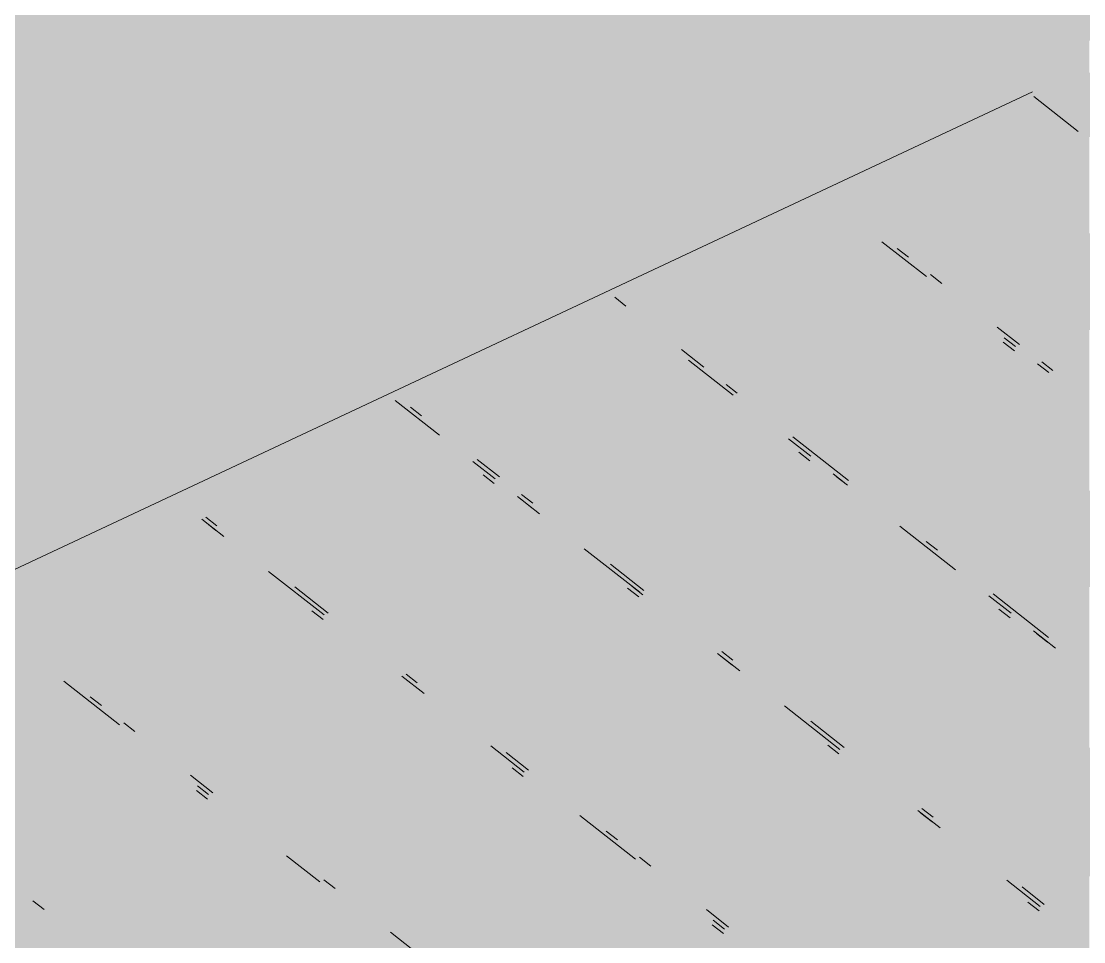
# Model space of a CAD drawing. Header units: millimetres. Extents: x 5 to 1315, y 5 to 292.
# Drawn here: x 1206.563 to 1209.747, y 90.034 to 92.795 of the extents above; entities that cross this region are included whole.
import ezdxf

# ---------------------------------------------------------------- set-up
doc = ezdxf.new("R2010")
doc.units = ezdxf.units.MM
doc.layers.add('EXISTING', color=7, linetype='Continuous')
doc.layers.add('IMAGES', color=7, linetype='Continuous')

# ---------------------------------------------------------------- blocks, each defined once
blk = doc.blocks.new('SHEET_03')
at = {"layer": 'EXISTING', "color": 250, "lineweight": 9}
for p, q in [((305.7942, 90.7988), (309.5934, 92.5824)), ((309.597, 92.5685), (309.7303, 92.4639)), ((309.1422, 92.1333), (309.2755, 92.0287)), ((309.2214, 92.0869), (309.1881, 92.1131)), ((309.3214, 92.0084), (309.288, 92.0346)), ((308.3753, 91.9405), (308.342, 91.9667)), ((309.5546, 91.8253), (309.488, 91.8776)), ((309.5391, 91.8058), (309.5058, 91.8319)), ((309.5088, 91.8456), (309.5422, 91.8194)), ((308.6086, 91.7574), (308.5419, 91.8097)), ((308.5628, 91.7777), (308.6961, 91.6731)), ((309.6088, 91.7671), (309.6421, 91.741)), ((309.6546, 91.7468), (309.6213, 91.773)), ((308.7086, 91.6789), (308.6752, 91.7051)), ((307.6834, 91.6575), (307.8167, 91.5528)), ((307.7625, 91.611), (307.7292, 91.6372)), ((308.8627, 91.5423), (308.9294, 91.4899)), ((309.0418, 91.4173), (308.8752, 91.5481)), ((308.9263, 91.4763), (308.893, 91.5024)), ((307.9167, 91.4744), (307.9833, 91.422)), ((307.9958, 91.4279), (307.9291, 91.4802)), ((308.996, 91.4376), (309.0293, 91.4115)), ((307.9803, 91.4084), (307.9469, 91.4345)), ((309.0388, 91.4037), (309.0055, 91.4298)), ((308.0958, 91.3494), (308.0625, 91.3756)), ((308.05, 91.3697), (308.1166, 91.3174)), ((308.0927, 91.3357), (308.0594, 91.3619)), ((307.1039, 91.3018), (307.1706, 91.2495)), ((307.1467, 91.2678), (307.1133, 91.294)), ((307.1497, 91.2815), (307.1164, 91.3077)), ((309.196, 91.2807), (309.3626, 91.1499)), ((309.3084, 91.2081), (309.2751, 91.2342)), ((308.2499, 91.2128), (308.4166, 91.082)), ((308.429, 91.0878), (308.3291, 91.1663)), ((307.3039, 91.1449), (307.4705, 91.0141)), ((307.483, 91.0199), (307.383, 91.0984)), ((308.4135, 91.0683), (308.3802, 91.0945)), ((308.426, 91.0742), (308.3927, 91.1003)), ((309.4626, 91.0714), (309.5292, 91.0191)), ((309.6417, 90.9465), (309.4751, 91.0773)), ((307.4674, 91.0004), (307.4341, 91.0266)), ((309.5262, 91.0054), (309.4929, 91.0316)), ((309.5959, 90.9668), (309.6626, 90.9145)), ((309.6387, 90.9328), (309.6053, 90.959)), ((308.6498, 90.8989), (308.7165, 90.8465)), ((308.6957, 90.8786), (308.6623, 90.9047)), ((308.6926, 90.8649), (308.6593, 90.891)), ((307.7496, 90.8107), (307.7163, 90.8368)), ((306.6911, 90.8154), (306.8577, 90.6846)), ((307.7038, 90.831), (307.7704, 90.7786)), ((306.8035, 90.7428), (306.7702, 90.7689)), ((308.8498, 90.7419), (309.0164, 90.6111)), ((306.9035, 90.6643), (306.8702, 90.6904)), ((309.0289, 90.617), (308.9289, 90.6955)), ((307.9704, 90.6217), (308.0704, 90.5432)), ((309.0134, 90.5974), (308.9801, 90.6236)), ((308.0829, 90.5491), (308.0162, 90.6014)), ((308.0673, 90.5295), (308.034, 90.5557)), ((307.1368, 90.4812), (307.0702, 90.5335)), ((307.1213, 90.4616), (307.0879, 90.4878)), ((307.091, 90.5015), (307.1243, 90.4753)), ((309.2497, 90.428), (309.3164, 90.3757)), ((309.2925, 90.394), (309.2592, 90.4202)), ((309.2955, 90.4077), (309.2622, 90.4339)), ((308.237, 90.4124), (308.4036, 90.2816)), ((308.3495, 90.3398), (308.3162, 90.366)), ((307.3576, 90.2922), (307.4576, 90.2137)), ((308.4495, 90.2613), (308.4161, 90.2875)), ((307.5034, 90.1934), (307.4701, 90.2196)), ((309.5163, 90.2187), (309.6163, 90.1403)), ((309.6288, 90.1461), (309.5622, 90.1984)), ((306.6315, 90.1312), (306.5982, 90.1573)), ((309.6133, 90.1266), (309.5799, 90.1527)), ((308.6827, 90.0782), (308.6161, 90.1305)), ((308.6672, 90.0587), (308.6339, 90.0848)), ((308.6369, 90.0985), (308.6703, 90.0724)), ((307.7367, 90.0103), (307.67, 90.0626))]:
    blk.add_line(p, q, dxfattribs=at)
at = {"layer": 'IMAGES', "color": 7}
for points in [[(305.62, 92.7366), (308.7036, 92.7366), (305.62, 92.833), (308.7036, 92.833)], [(308.7036, 92.7366), (308.8964, 92.7366), (308.7036, 92.833), (308.8964, 92.833)], [(308.8964, 92.7366), (309.2818, 92.7366), (308.8964, 92.833), (309.2818, 92.833)], [(309.2818, 92.7366), (309.3782, 92.7366), (309.2818, 92.833), (309.3782, 92.833)], [(309.3782, 92.7366), (311.7873, 92.7366), (309.3782, 92.833), (311.7873, 92.833)], [(305.62, 92.5438), (309.2818, 92.5438), (305.62, 92.7366), (309.2818, 92.7366)], [(309.2818, 92.6402), (309.3782, 92.6402), (309.2818, 92.7366), (309.3782, 92.7366)], [(309.3782, 92.6402), (309.5709, 92.6402), (309.3782, 92.7366), (309.5709, 92.7366)], [(309.5709, 92.6402), (309.6673, 92.6402), (309.5709, 92.7366), (309.6673, 92.7366)], [(309.6673, 92.6402), (309.7636, 92.6402), (309.6673, 92.7366), (309.7636, 92.7366)], [(309.2818, 92.5438), (309.4745, 92.5438), (309.2818, 92.6402), (309.4745, 92.6402)], [(309.4745, 92.5438), (309.5709, 92.5438), (309.4745, 92.6402), (309.5709, 92.6402)], [(309.5709, 92.5438), (309.6673, 92.5438), (309.5709, 92.6402), (309.6673, 92.6402)], [(309.6673, 92.5438), (309.86, 92.5438), (309.6673, 92.6402), (309.86, 92.6402)], [(305.62, 92.4474), (308.8964, 92.4474), (305.62, 92.5438), (308.8964, 92.5438)], [(308.8964, 92.4474), (309.0891, 92.4474), (308.8964, 92.5438), (309.0891, 92.5438)], [(309.0891, 92.4474), (309.1855, 92.4474), (309.0891, 92.5438), (309.1855, 92.5438)], [(309.1855, 92.4474), (309.3782, 92.4474), (309.1855, 92.5438), (309.3782, 92.5438)], [(309.3782, 92.4474), (309.4745, 92.4474), (309.3782, 92.5438), (309.4745, 92.5438)], [(309.4745, 92.4474), (309.5709, 92.4474), (309.4745, 92.5438), (309.5709, 92.5438)], [(309.5709, 92.4474), (309.6673, 92.4474), (309.5709, 92.5438), (309.6673, 92.5438)], [(309.6673, 92.4474), (309.9564, 92.4474), (309.6673, 92.5438), (309.9564, 92.5438)], [(305.5236, 92.351), (308.7036, 92.351), (305.5236, 92.4474), (308.7036, 92.4474)], [(308.7036, 92.351), (308.8, 92.351), (308.7036, 92.4474), (308.8, 92.4474)], [(308.8, 92.351), (308.8964, 92.351), (308.8, 92.4474), (308.8964, 92.4474)], [(308.8964, 92.351), (309.0891, 92.351), (308.8964, 92.4474), (309.0891, 92.4474)], [(309.0891, 92.351), (309.1855, 92.351), (309.0891, 92.4474), (309.1855, 92.4474)], [(309.1855, 92.351), (309.2818, 92.351), (309.1855, 92.4474), (309.2818, 92.4474)], [(309.2818, 92.351), (309.4745, 92.351), (309.2818, 92.4474), (309.4745, 92.4474)], [(309.4745, 92.351), (309.6673, 92.351), (309.4745, 92.4474), (309.6673, 92.4474)], [(309.6673, 92.351), (309.7636, 92.351), (309.6673, 92.4474), (309.7636, 92.4474)], [(305.3309, 92.2546), (308.4145, 92.2546), (305.3309, 92.351), (308.4145, 92.351)], [(308.4145, 92.2546), (308.6073, 92.2546), (308.4145, 92.351), (308.6073, 92.351)], [(308.6073, 92.2546), (308.7036, 92.2546), (308.6073, 92.351), (308.7036, 92.351)], [(308.7036, 92.2546), (308.8, 92.2546), (308.7036, 92.351), (308.8, 92.351)], [(308.8, 92.2546), (308.8964, 92.2546), (308.8, 92.351), (308.8964, 92.351)], [(308.8964, 92.2546), (308.9927, 92.2546), (308.8964, 92.351), (308.9927, 92.351)], [(308.9927, 92.2546), (309.0891, 92.2546), (308.9927, 92.351), (309.0891, 92.351)], [(309.0891, 92.2546), (309.1855, 92.2546), (309.0891, 92.351), (309.1855, 92.351)], [(309.1855, 92.2546), (309.2818, 92.2546), (309.1855, 92.351), (309.2818, 92.351)], [(309.2818, 92.2546), (309.3782, 92.2546), (309.2818, 92.351), (309.3782, 92.351)], [(309.3782, 92.2546), (309.4745, 92.2546), (309.3782, 92.351), (309.4745, 92.351)], [(309.4745, 92.2546), (309.6673, 92.2546), (309.4745, 92.351), (309.6673, 92.351)], [(309.6673, 92.2546), (309.7636, 92.2546), (309.6673, 92.351), (309.7636, 92.351)], [(305.0418, 92.1582), (308.4145, 92.1582), (305.0418, 92.2546), (308.4145, 92.2546)], [(308.4145, 92.1582), (308.6073, 92.1582), (308.4145, 92.2546), (308.6073, 92.2546)], [(308.6073, 92.1582), (308.7036, 92.1582), (308.6073, 92.2546), (308.7036, 92.2546)], [(308.7036, 92.1582), (308.8, 92.1582), (308.7036, 92.2546), (308.8, 92.2546)], [(308.8, 92.1582), (308.8964, 92.1582), (308.8, 92.2546), (308.8964, 92.2546)], [(308.8964, 92.1582), (308.9927, 92.1582), (308.8964, 92.2546), (308.9927, 92.2546)], [(308.9927, 92.1582), (309.0891, 92.1582), (308.9927, 92.2546), (309.0891, 92.2546)], [(309.0891, 92.1582), (309.1855, 92.1582), (309.0891, 92.2546), (309.1855, 92.2546)], [(309.1855, 92.1582), (309.2818, 92.1582), (309.1855, 92.2546), (309.2818, 92.2546)], [(309.2818, 92.1582), (309.3782, 92.1582), (309.2818, 92.2546), (309.3782, 92.2546)], [(309.3782, 92.1582), (309.7636, 92.1582), (309.3782, 92.2546), (309.7636, 92.2546)], [(304.9455, 92.0618), (308.0291, 92.0618), (304.9455, 92.1582), (308.0291, 92.1582)], [(308.0291, 92.0618), (308.1255, 92.0618), (308.0291, 92.1582), (308.1255, 92.1582)], [(308.1255, 92.0618), (308.3182, 92.0618), (308.1255, 92.1582), (308.3182, 92.1582)], [(308.3182, 92.0618), (308.4145, 92.0618), (308.3182, 92.1582), (308.4145, 92.1582)], [(308.4145, 92.0618), (308.5109, 92.0618), (308.4145, 92.1582), (308.5109, 92.1582)], [(308.5109, 92.0618), (308.7036, 92.0618), (308.5109, 92.1582), (308.7036, 92.1582)], [(308.7036, 92.0618), (308.8, 92.0618), (308.7036, 92.1582), (308.8, 92.1582)], [(308.8, 92.0618), (308.9927, 92.0618), (308.8, 92.1582), (308.9927, 92.1582)], [(308.9927, 92.0618), (309.0891, 92.0618), (308.9927, 92.1582), (309.0891, 92.1582)], [(309.0891, 92.0618), (309.1855, 92.0618), (309.0891, 92.1582), (309.1855, 92.1582)], [(309.1855, 92.0618), (309.2818, 92.0618), (309.1855, 92.1582), (309.2818, 92.1582)], [(309.2818, 92.0618), (309.3782, 92.0618), (309.2818, 92.1582), (309.3782, 92.1582)], [(309.3782, 92.0618), (309.4745, 92.0618), (309.3782, 92.1582), (309.4745, 92.1582)], [(309.4745, 92.0618), (309.86, 92.0618), (309.4745, 92.1582), (309.86, 92.1582)], [(304.6564, 91.9654), (307.9327, 91.9654), (304.6564, 92.0618), (307.9327, 92.0618)], [(307.9327, 91.9654), (308.0291, 91.9654), (307.9327, 92.0618), (308.0291, 92.0618)], [(308.0291, 91.9654), (308.1255, 91.9654), (308.0291, 92.0618), (308.1255, 92.0618)], [(308.1255, 91.9654), (308.2218, 91.9654), (308.1255, 92.0618), (308.2218, 92.0618)], [(308.2218, 91.9654), (308.3182, 91.9654), (308.2218, 92.0618), (308.3182, 92.0618)], [(308.3182, 91.9654), (308.4145, 91.9654), (308.3182, 92.0618), (308.4145, 92.0618)], [(308.4145, 91.9654), (308.5109, 91.9654), (308.4145, 92.0618), (308.5109, 92.0618)], [(308.5109, 91.9654), (308.6073, 91.9654), (308.5109, 92.0618), (308.6073, 92.0618)], [(308.6073, 91.9654), (308.7036, 91.9654), (308.6073, 92.0618), (308.7036, 92.0618)], [(308.7036, 91.9654), (308.8, 91.9654), (308.7036, 92.0618), (308.8, 92.0618)], [(308.8, 91.9654), (309.0891, 91.9654), (308.8, 92.0618), (309.0891, 92.0618)], [(309.0891, 91.9654), (309.1855, 91.9654), (309.0891, 92.0618), (309.1855, 92.0618)], [(309.1855, 91.9654), (309.3782, 91.9654), (309.1855, 92.0618), (309.3782, 92.0618)], [(309.3782, 91.9654), (309.4745, 91.9654), (309.3782, 92.0618), (309.4745, 92.0618)], [(309.4745, 91.9654), (309.5709, 91.9654), (309.4745, 92.0618), (309.5709, 92.0618)], [(309.5709, 91.9654), (310.0527, 91.9654), (309.5709, 92.0618), (310.0527, 92.0618)], [(304.4636, 91.869), (307.74, 91.869), (304.4636, 91.9654), (307.74, 91.9654)], [(307.74, 91.869), (307.8364, 91.869), (307.74, 91.9654), (307.8364, 91.9654)], [(307.8364, 91.869), (307.9327, 91.869), (307.8364, 91.9654), (307.9327, 91.9654)], [(307.9327, 91.869), (308.0291, 91.869), (307.9327, 91.9654), (308.0291, 91.9654)], [(308.0291, 91.869), (308.2218, 91.869), (308.0291, 91.9654), (308.2218, 91.9654)], [(308.2218, 91.869), (308.3182, 91.869), (308.2218, 91.9654), (308.3182, 91.9654)], [(308.3182, 91.869), (308.4145, 91.869), (308.3182, 91.9654), (308.4145, 91.9654)], [(308.4145, 91.869), (308.5109, 91.869), (308.4145, 91.9654), (308.5109, 91.9654)], [(308.5109, 91.869), (308.6073, 91.869), (308.5109, 91.9654), (308.6073, 91.9654)], [(308.6073, 91.869), (308.7036, 91.869), (308.6073, 91.9654), (308.7036, 91.9654)], [(308.7036, 91.869), (309.1855, 91.869), (308.7036, 91.9654), (309.1855, 91.9654)], [(309.1855, 91.869), (309.2818, 91.869), (309.1855, 91.9654), (309.2818, 91.9654)], [(309.2818, 91.869), (309.3782, 91.869), (309.2818, 91.9654), (309.3782, 91.9654)], [(309.3782, 91.869), (309.5709, 91.869), (309.3782, 91.9654), (309.5709, 91.9654)], [(309.5709, 91.869), (309.6673, 91.869), (309.5709, 91.9654), (309.6673, 91.9654)], [(309.6673, 91.869), (310.1491, 91.869), (309.6673, 91.9654), (310.1491, 91.9654)], [(304.56, 91.7726), (307.4509, 91.7726), (304.56, 91.869), (307.4509, 91.869)], [(307.4509, 91.7726), (307.5473, 91.7726), (307.4509, 91.869), (307.5473, 91.869)], [(307.5473, 91.7726), (307.6436, 91.7726), (307.5473, 91.869), (307.6436, 91.869)], [(307.6436, 91.7726), (307.74, 91.7726), (307.6436, 91.869), (307.74, 91.869)], [(307.74, 91.7726), (307.8364, 91.7726), (307.74, 91.869), (307.8364, 91.869)], [(307.8364, 91.7726), (307.9327, 91.7726), (307.8364, 91.869), (307.9327, 91.869)], [(307.9327, 91.7726), (308.1255, 91.7726), (307.9327, 91.869), (308.1255, 91.869)], [(308.1255, 91.7726), (308.2218, 91.7726), (308.1255, 91.869), (308.2218, 91.869)], [(308.2218, 91.7726), (308.3182, 91.7726), (308.2218, 91.869), (308.3182, 91.869)], [(308.3182, 91.7726), (308.4145, 91.7726), (308.3182, 91.869), (308.4145, 91.869)], [(308.4145, 91.7726), (308.5109, 91.7726), (308.4145, 91.869), (308.5109, 91.869)], [(308.5109, 91.7726), (308.6073, 91.7726), (308.5109, 91.869), (308.6073, 91.869)], [(308.6073, 91.7726), (308.7036, 91.7726), (308.6073, 91.869), (308.7036, 91.869)], [(308.7036, 91.7726), (308.8, 91.7726), (308.7036, 91.869), (308.8, 91.869)], [(308.8, 91.7726), (309.2818, 91.7726), (308.8, 91.869), (309.2818, 91.869)], [(309.2818, 91.7726), (309.3782, 91.7726), (309.2818, 91.869), (309.3782, 91.869)], [(309.3782, 91.7726), (309.4745, 91.7726), (309.3782, 91.869), (309.4745, 91.869)], [(309.4745, 91.7726), (309.6673, 91.7726), (309.4745, 91.869), (309.6673, 91.869)], [(309.6673, 91.7726), (309.7636, 91.7726), (309.6673, 91.869), (309.7636, 91.869)], [(304.8491, 91.6762), (307.4509, 91.6762), (304.8491, 91.7726), (307.4509, 91.7726)], [(307.4509, 91.5798), (307.5473, 91.5798), (307.4509, 91.7726), (307.5473, 91.7726)], [(307.5473, 91.6762), (307.74, 91.6762), (307.5473, 91.7726), (307.74, 91.7726)], [(307.74, 91.6762), (307.8364, 91.6762), (307.74, 91.7726), (307.8364, 91.7726)], [(307.8364, 91.6762), (308.0291, 91.6762), (307.8364, 91.7726), (308.0291, 91.7726)], [(308.0291, 91.6762), (308.1255, 91.6762), (308.0291, 91.7726), (308.1255, 91.7726)], [(308.1255, 91.6762), (308.3182, 91.6762), (308.1255, 91.7726), (308.3182, 91.7726)], [(308.3182, 91.6762), (308.4145, 91.6762), (308.3182, 91.7726), (308.4145, 91.7726)], [(308.4145, 91.6762), (308.5109, 91.6762), (308.4145, 91.7726), (308.5109, 91.7726)], [(308.5109, 91.6762), (308.6073, 91.6762), (308.5109, 91.7726), (308.6073, 91.7726)], [(308.6073, 91.6762), (308.7036, 91.6762), (308.6073, 91.7726), (308.7036, 91.7726)], [(308.7036, 91.6762), (308.8, 91.6762), (308.7036, 91.7726), (308.8, 91.7726)], [(308.8, 91.6762), (308.8964, 91.6762), (308.8, 91.7726), (308.8964, 91.7726)], [(308.8964, 91.6762), (309.3782, 91.6762), (308.8964, 91.7726), (309.3782, 91.7726)], [(309.3782, 91.6762), (309.4745, 91.6762), (309.3782, 91.7726), (309.4745, 91.7726)], [(309.4745, 91.6762), (309.5709, 91.6762), (309.4745, 91.7726), (309.5709, 91.7726)], [(309.5709, 91.6762), (309.6673, 91.6762), (309.5709, 91.7726), (309.6673, 91.7726)], [(309.6673, 91.5798), (309.7636, 91.5798), (309.6673, 91.7726), (309.7636, 91.7726)], [(305.0418, 91.5798), (307.0655, 91.5798), (305.0418, 91.6762), (307.0655, 91.6762)], [(307.0655, 91.5798), (307.1618, 91.5798), (307.0655, 91.6762), (307.1618, 91.6762)], [(307.1618, 91.5798), (307.2582, 91.5798), (307.1618, 91.6762), (307.2582, 91.6762)], [(307.2582, 91.5798), (307.3545, 91.5798), (307.2582, 91.6762), (307.3545, 91.6762)], [(307.3545, 91.5798), (307.4509, 91.5798), (307.3545, 91.6762), (307.4509, 91.6762)], [(307.5473, 91.5798), (307.6436, 91.5798), (307.5473, 91.6762), (307.6436, 91.6762)], [(307.6436, 91.5798), (307.74, 91.5798), (307.6436, 91.6762), (307.74, 91.6762)], [(307.74, 91.5798), (307.8364, 91.5798), (307.74, 91.6762), (307.8364, 91.6762)], [(307.8364, 91.5798), (308.0291, 91.5798), (307.8364, 91.6762), (308.0291, 91.6762)], [(308.0291, 91.5798), (308.5109, 91.5798), (308.0291, 91.6762), (308.5109, 91.6762)], [(308.5109, 91.5798), (308.6073, 91.5798), (308.5109, 91.6762), (308.6073, 91.6762)], [(308.6073, 91.5798), (308.7036, 91.5798), (308.6073, 91.6762), (308.7036, 91.6762)], [(308.7036, 91.5798), (308.8, 91.5798), (308.7036, 91.6762), (308.8, 91.6762)], [(308.8, 91.5798), (308.8964, 91.5798), (308.8, 91.6762), (308.8964, 91.6762)], [(308.8964, 91.5798), (308.9927, 91.5798), (308.8964, 91.6762), (308.9927, 91.6762)], [(308.9927, 91.5798), (309.5709, 91.5798), (308.9927, 91.6762), (309.5709, 91.6762)], [(309.5709, 91.5798), (309.6673, 91.5798), (309.5709, 91.6762), (309.6673, 91.6762)], [(305.1382, 91.4834), (306.9691, 91.4834), (305.1382, 91.5798), (306.9691, 91.5798)], [(306.9691, 91.4834), (307.0655, 91.4834), (306.9691, 91.5798), (307.0655, 91.5798)], [(307.0655, 91.4834), (307.1618, 91.4834), (307.0655, 91.5798), (307.1618, 91.5798)], [(307.1618, 91.4834), (307.2582, 91.4834), (307.1618, 91.5798), (307.2582, 91.5798)], [(307.2582, 91.4834), (307.3545, 91.4834), (307.2582, 91.5798), (307.3545, 91.5798)], [(307.3545, 91.4834), (307.4509, 91.4834), (307.3545, 91.5798), (307.4509, 91.5798)], [(307.4509, 91.4834), (307.5473, 91.4834), (307.4509, 91.5798), (307.5473, 91.5798)], [(307.5473, 91.4834), (307.74, 91.4834), (307.5473, 91.5798), (307.74, 91.5798)], [(307.74, 91.4834), (307.9327, 91.4834), (307.74, 91.5798), (307.9327, 91.5798)], [(307.9327, 91.4834), (308.0291, 91.4834), (307.9327, 91.5798), (308.0291, 91.5798)], [(308.0291, 91.4834), (308.1255, 91.4834), (308.0291, 91.5798), (308.1255, 91.5798)], [(308.1255, 91.4834), (308.6073, 91.4834), (308.1255, 91.5798), (308.6073, 91.5798)], [(308.6073, 91.4834), (308.7036, 91.4834), (308.6073, 91.5798), (308.7036, 91.5798)], [(308.7036, 91.4834), (308.8, 91.4834), (308.7036, 91.5798), (308.8, 91.5798)], [(308.8, 91.4834), (308.8964, 91.4834), (308.8, 91.5798), (308.8964, 91.5798)], [(308.8964, 91.4834), (308.9927, 91.4834), (308.8964, 91.5798), (308.9927, 91.5798)], [(308.9927, 91.4834), (309.6673, 91.4834), (308.9927, 91.5798), (309.6673, 91.5798)], [(309.6673, 91.4834), (309.7636, 91.4834), (309.6673, 91.5798), (309.7636, 91.5798)], [(305.5236, 91.387), (306.68, 91.387), (305.5236, 91.4834), (306.68, 91.4834)], [(306.68, 91.387), (306.7764, 91.387), (306.68, 91.4834), (306.7764, 91.4834)], [(306.7764, 91.387), (306.8727, 91.387), (306.7764, 91.4834), (306.8727, 91.4834)], [(306.8727, 91.387), (306.9691, 91.387), (306.8727, 91.4834), (306.9691, 91.4834)], [(306.9691, 91.387), (307.0655, 91.387), (306.9691, 91.4834), (307.0655, 91.4834)], [(307.0655, 91.387), (307.2582, 91.387), (307.0655, 91.4834), (307.2582, 91.4834)], [(307.2582, 91.387), (307.3545, 91.387), (307.2582, 91.4834), (307.3545, 91.4834)], [(307.3545, 91.387), (307.4509, 91.387), (307.3545, 91.4834), (307.4509, 91.4834)], [(307.4509, 91.387), (307.5473, 91.387), (307.4509, 91.4834), (307.5473, 91.4834)], [(307.5473, 91.387), (307.74, 91.387), (307.5473, 91.4834), (307.74, 91.4834)], [(307.74, 91.387), (307.8364, 91.387), (307.74, 91.4834), (307.8364, 91.4834)], [(307.8364, 91.387), (307.9327, 91.387), (307.8364, 91.4834), (307.9327, 91.4834)], [(307.9327, 91.387), (308.0291, 91.387), (307.9327, 91.4834), (308.0291, 91.4834)], [(308.0291, 91.387), (308.1255, 91.387), (308.0291, 91.4834), (308.1255, 91.4834)], [(308.1255, 91.387), (308.2218, 91.387), (308.1255, 91.4834), (308.2218, 91.4834)], [(308.2218, 91.387), (308.8, 91.387), (308.2218, 91.4834), (308.8, 91.4834)], [(308.8, 91.387), (308.8964, 91.387), (308.8, 91.4834), (308.8964, 91.4834)], [(308.8964, 91.387), (309.0891, 91.387), (308.8964, 91.4834), (309.0891, 91.4834)], [(309.0891, 91.387), (309.1855, 91.387), (309.0891, 91.4834), (309.1855, 91.4834)], [(309.1855, 91.387), (309.2818, 91.387), (309.1855, 91.4834), (309.2818, 91.4834)], [(309.2818, 91.387), (309.7636, 91.387), (309.2818, 91.4834), (309.7636, 91.4834)], [(306.4873, 91.2906), (306.5836, 91.2906), (306.4873, 91.387), (306.5836, 91.387)], [(306.5836, 91.2906), (306.68, 91.2906), (306.5836, 91.387), (306.68, 91.387)], [(306.68, 91.2906), (306.7764, 91.2906), (306.68, 91.387), (306.7764, 91.387)], [(306.7764, 91.2906), (306.8727, 91.2906), (306.7764, 91.387), (306.8727, 91.387)], [(306.8727, 91.2906), (306.9691, 91.2906), (306.8727, 91.387), (306.9691, 91.387)], [(306.9691, 91.2906), (307.0655, 91.2906), (306.9691, 91.387), (307.0655, 91.387)], [(307.0655, 91.2906), (307.1618, 91.2906), (307.0655, 91.387), (307.1618, 91.387)], [(307.1618, 91.2906), (307.2582, 91.2906), (307.1618, 91.387), (307.2582, 91.387)], [(307.2582, 91.2906), (307.4509, 91.2906), (307.2582, 91.387), (307.4509, 91.387)], [(307.4509, 91.2906), (307.8364, 91.2906), (307.4509, 91.387), (307.8364, 91.387)], [(307.8364, 91.2906), (307.9327, 91.2906), (307.8364, 91.387), (307.9327, 91.387)], [(307.9327, 91.2906), (308.0291, 91.2906), (307.9327, 91.387), (308.0291, 91.387)], [(308.0291, 91.2906), (308.1255, 91.2906), (308.0291, 91.387), (308.1255, 91.387)], [(308.1255, 91.2906), (308.2218, 91.2906), (308.1255, 91.387), (308.2218, 91.387)], [(308.2218, 91.2906), (308.3182, 91.2906), (308.2218, 91.387), (308.3182, 91.387)], [(308.3182, 91.2906), (308.4145, 91.2906), (308.3182, 91.387), (308.4145, 91.387)], [(308.4145, 91.2906), (308.8964, 91.2906), (308.4145, 91.387), (308.8964, 91.387)], [(308.8964, 91.2906), (308.9927, 91.2906), (308.8964, 91.387), (308.9927, 91.387)], [(308.9927, 91.2906), (309.0891, 91.2906), (308.9927, 91.387), (309.0891, 91.387)], [(309.0891, 91.2906), (309.1855, 91.2906), (309.0891, 91.387), (309.1855, 91.387)], [(309.1855, 91.2906), (309.2818, 91.2906), (309.1855, 91.387), (309.2818, 91.387)], [(309.2818, 91.2906), (309.3782, 91.2906), (309.2818, 91.387), (309.3782, 91.387)], [(309.3782, 91.2906), (309.9564, 91.2906), (309.3782, 91.387), (309.9564, 91.387)], [(306.4873, 91.1942), (306.68, 91.1942), (306.4873, 91.2906), (306.68, 91.2906)], [(306.68, 91.1942), (306.8727, 91.1942), (306.68, 91.2906), (306.8727, 91.2906)], [(306.8727, 91.1942), (306.9691, 91.1942), (306.8727, 91.2906), (306.9691, 91.2906)], [(306.9691, 91.1942), (307.0655, 91.1942), (306.9691, 91.2906), (307.0655, 91.2906)], [(307.0655, 91.1942), (307.1618, 91.1942), (307.0655, 91.2906), (307.1618, 91.2906)], [(307.1618, 91.1942), (307.2582, 91.1942), (307.1618, 91.2906), (307.2582, 91.2906)], [(307.2582, 91.1942), (307.3545, 91.1942), (307.2582, 91.2906), (307.3545, 91.2906)], [(307.3545, 91.1942), (307.4509, 91.1942), (307.3545, 91.2906), (307.4509, 91.2906)], [(307.4509, 91.1942), (307.9327, 91.1942), (307.4509, 91.2906), (307.9327, 91.2906)], [(307.9327, 91.1942), (308.0291, 91.1942), (307.9327, 91.2906), (308.0291, 91.2906)], [(308.0291, 91.1942), (308.1255, 91.1942), (308.0291, 91.2906), (308.1255, 91.2906)], [(308.1255, 91.1942), (308.2218, 91.1942), (308.1255, 91.2906), (308.2218, 91.2906)], [(308.2218, 91.1942), (308.3182, 91.1942), (308.2218, 91.2906), (308.3182, 91.2906)], [(308.3182, 91.1942), (308.4145, 91.1942), (308.3182, 91.2906), (308.4145, 91.2906)], [(308.4145, 91.1942), (308.5109, 91.1942), (308.4145, 91.2906), (308.5109, 91.2906)], [(308.5109, 91.1942), (308.9927, 91.1942), (308.5109, 91.2906), (308.9927, 91.2906)], [(308.9927, 91.1942), (309.0891, 91.1942), (308.9927, 91.2906), (309.0891, 91.2906)], [(309.0891, 91.1942), (309.1855, 91.1942), (309.0891, 91.2906), (309.1855, 91.2906)], [(309.1855, 91.1942), (309.3782, 91.1942), (309.1855, 91.2906), (309.3782, 91.2906)], [(309.3782, 91.1942), (309.4745, 91.1942), (309.3782, 91.2906), (309.4745, 91.2906)], [(309.4745, 91.1942), (309.9564, 91.1942), (309.4745, 91.2906), (309.9564, 91.2906)], [(306.4873, 91.0978), (306.5836, 91.0978), (306.4873, 91.1942), (306.5836, 91.1942)], [(306.5836, 91.0978), (306.68, 91.0978), (306.5836, 91.1942), (306.68, 91.1942)], [(306.68, 91.0978), (306.7764, 91.0978), (306.68, 91.1942), (306.7764, 91.1942)], [(306.7764, 91.0978), (306.8727, 91.0978), (306.7764, 91.1942), (306.8727, 91.1942)], [(306.8727, 91.0978), (306.9691, 91.0978), (306.8727, 91.1942), (306.9691, 91.1942)], [(306.9691, 91.0978), (307.0655, 91.0978), (306.9691, 91.1942), (307.0655, 91.1942)], [(307.0655, 91.0978), (307.1618, 91.0978), (307.0655, 91.1942), (307.1618, 91.1942)], [(307.1618, 91.0978), (307.3545, 91.0978), (307.1618, 91.1942), (307.3545, 91.1942)], [(307.3545, 91.0978), (307.4509, 91.0978), (307.3545, 91.1942), (307.4509, 91.1942)], [(307.4509, 91.0978), (307.5473, 91.0978), (307.4509, 91.1942), (307.5473, 91.1942)], [(307.5473, 91.0978), (308.0291, 91.0978), (307.5473, 91.1942), (308.0291, 91.1942)], [(308.0291, 91.0978), (308.1255, 91.0978), (308.0291, 91.1942), (308.1255, 91.1942)], [(308.1255, 91.0978), (308.2218, 91.0978), (308.1255, 91.1942), (308.2218, 91.1942)], [(308.2218, 91.0978), (308.4145, 91.0978), (308.2218, 91.1942), (308.4145, 91.1942)], [(308.4145, 91.0978), (308.5109, 91.0978), (308.4145, 91.1942), (308.5109, 91.1942)], [(308.5109, 91.0978), (308.6073, 91.0978), (308.5109, 91.1942), (308.6073, 91.1942)], [(308.6073, 91.0978), (309.0891, 91.0978), (308.6073, 91.1942), (309.0891, 91.1942)], [(309.0891, 91.0978), (309.1855, 91.0978), (309.0891, 91.1942), (309.1855, 91.1942)], [(309.1855, 91.0978), (309.2818, 91.0978), (309.1855, 91.1942), (309.2818, 91.1942)], [(309.2818, 91.0978), (309.4745, 91.0978), (309.2818, 91.1942), (309.4745, 91.1942)], [(309.4745, 91.0978), (309.5709, 91.0978), (309.4745, 91.1942), (309.5709, 91.1942)], [(309.5709, 91.0978), (309.6673, 91.0978), (309.5709, 91.1942), (309.6673, 91.1942)], [(309.6673, 91.0978), (310.1491, 91.0978), (309.6673, 91.1942), (310.1491, 91.1942)], [(306.4873, 91.0014), (306.5836, 91.0014), (306.4873, 91.0978), (306.5836, 91.0978)], [(306.5836, 91.0014), (306.68, 91.0014), (306.5836, 91.0978), (306.68, 91.0978)], [(306.68, 91.0014), (307.1618, 91.0014), (306.68, 91.0978), (307.1618, 91.0978)], [(307.1618, 91.0014), (307.3545, 91.0014), (307.1618, 91.0978), (307.3545, 91.0978)], [(307.3545, 91.0014), (307.5473, 91.0014), (307.3545, 91.0978), (307.5473, 91.0978)], [(307.5473, 91.0014), (307.6436, 91.0014), (307.5473, 91.0978), (307.6436, 91.0978)], [(307.6436, 91.0014), (308.2218, 91.0014), (307.6436, 91.0978), (308.2218, 91.0978)], [(308.2218, 91.0014), (308.3182, 91.0014), (308.2218, 91.0978), (308.3182, 91.0978)], [(308.3182, 91.0014), (308.5109, 91.0014), (308.3182, 91.0978), (308.5109, 91.0978)], [(308.5109, 91.0014), (308.6073, 91.0014), (308.5109, 91.0978), (308.6073, 91.0978)], [(308.6073, 91.0014), (308.7036, 91.0014), (308.6073, 91.0978), (308.7036, 91.0978)], [(308.7036, 91.0014), (309.1855, 91.0014), (308.7036, 91.0978), (309.1855, 91.0978)], [(309.1855, 91.0014), (309.2818, 91.0014), (309.1855, 91.0978), (309.2818, 91.0978)], [(309.2818, 91.0014), (309.3782, 91.0014), (309.2818, 91.0978), (309.3782, 91.0978)], [(309.3782, 91.0014), (309.4745, 91.0014), (309.3782, 91.0978), (309.4745, 91.0978)], [(309.4745, 91.0014), (309.5709, 91.0014), (309.4745, 91.0978), (309.5709, 91.0978)], [(309.5709, 91.0014), (309.6673, 91.0014), (309.5709, 91.0978), (309.6673, 91.0978)], [(309.6673, 91.0014), (309.7636, 91.0014), (309.6673, 91.0978), (309.7636, 91.0978)], [(306.4873, 90.905), (306.5836, 90.905), (306.4873, 91.0014), (306.5836, 91.0014)], [(306.5836, 90.905), (306.68, 90.905), (306.5836, 91.0014), (306.68, 91.0014)], [(306.68, 90.905), (306.7764, 90.905), (306.68, 91.0014), (306.7764, 91.0014)], [(306.7764, 90.905), (307.2582, 90.905), (306.7764, 91.0014), (307.2582, 91.0014)], [(307.2582, 90.905), (307.3545, 90.905), (307.2582, 91.0014), (307.3545, 91.0014)], [(307.3545, 90.905), (307.4509, 90.905), (307.3545, 91.0014), (307.4509, 91.0014)], [(307.4509, 90.905), (307.6436, 90.905), (307.4509, 91.0014), (307.6436, 91.0014)], [(307.6436, 90.905), (307.8364, 90.905), (307.6436, 91.0014), (307.8364, 91.0014)], [(307.8364, 90.905), (308.3182, 90.905), (307.8364, 91.0014), (308.3182, 91.0014)], [(308.3182, 90.905), (308.4145, 90.905), (308.3182, 91.0014), (308.4145, 91.0014)], [(308.4145, 90.905), (308.5109, 90.905), (308.4145, 91.0014), (308.5109, 91.0014)], [(308.5109, 90.905), (308.7036, 90.905), (308.5109, 91.0014), (308.7036, 91.0014)], [(308.7036, 90.905), (308.8, 90.905), (308.7036, 91.0014), (308.8, 91.0014)], [(308.8, 90.905), (309.3782, 90.905), (308.8, 91.0014), (309.3782, 91.0014)], [(309.3782, 90.905), (309.4745, 90.905), (309.3782, 91.0014), (309.4745, 91.0014)], [(309.4745, 90.905), (309.5709, 90.905), (309.4745, 91.0014), (309.5709, 91.0014)], [(309.5709, 90.905), (309.6673, 90.905), (309.5709, 91.0014), (309.6673, 91.0014)], [(309.6673, 90.905), (309.7636, 90.905), (309.6673, 91.0014), (309.7636, 91.0014)], [(306.4873, 90.8086), (306.5836, 90.8086), (306.4873, 90.905), (306.5836, 90.905)], [(306.5836, 90.8086), (306.68, 90.8086), (306.5836, 90.905), (306.68, 90.905)], [(306.68, 90.8086), (306.7764, 90.8086), (306.68, 90.905), (306.7764, 90.905)], [(306.7764, 90.8086), (306.8727, 90.8086), (306.7764, 90.905), (306.8727, 90.905)], [(306.8727, 90.8086), (307.4509, 90.8086), (306.8727, 90.905), (307.4509, 90.905)], [(307.4509, 90.8086), (307.5473, 90.8086), (307.4509, 90.905), (307.5473, 90.905)], [(307.5473, 90.8086), (307.6436, 90.8086), (307.5473, 90.905), (307.6436, 90.905)], [(307.6436, 90.8086), (307.74, 90.8086), (307.6436, 90.905), (307.74, 90.905)], [(307.74, 90.8086), (307.8364, 90.8086), (307.74, 90.905), (307.8364, 90.905)], [(307.8364, 90.8086), (307.9327, 90.8086), (307.8364, 90.905), (307.9327, 90.905)], [(307.9327, 90.8086), (308.6073, 90.8086), (307.9327, 90.905), (308.6073, 90.905)], [(308.6073, 90.8086), (308.7036, 90.8086), (308.6073, 90.905), (308.7036, 90.905)], [(308.7036, 90.8086), (308.8, 90.8086), (308.7036, 90.905), (308.8, 90.905)], [(308.8, 90.8086), (308.8964, 90.8086), (308.8, 90.905), (308.8964, 90.905)], [(308.8964, 90.8086), (309.4745, 90.8086), (308.8964, 90.905), (309.4745, 90.905)], [(309.4745, 90.8086), (309.5709, 90.8086), (309.4745, 90.905), (309.5709, 90.905)], [(309.5709, 90.8086), (309.6673, 90.8086), (309.5709, 90.905), (309.6673, 90.905)], [(309.6673, 90.8086), (309.7636, 90.8086), (309.6673, 90.905), (309.7636, 90.905)], [(306.1982, 90.6158), (306.68, 90.6158), (306.1982, 90.8086), (306.68, 90.8086)], [(306.68, 90.7122), (306.8727, 90.7122), (306.68, 90.8086), (306.8727, 90.8086)], [(306.8727, 90.7122), (306.9691, 90.7122), (306.8727, 90.8086), (306.9691, 90.8086)], [(306.9691, 90.7122), (307.5473, 90.7122), (306.9691, 90.8086), (307.5473, 90.8086)], [(307.5473, 90.7122), (307.6436, 90.7122), (307.5473, 90.8086), (307.6436, 90.8086)], [(307.6436, 90.7122), (307.74, 90.7122), (307.6436, 90.8086), (307.74, 90.8086)], [(307.74, 90.7122), (307.8364, 90.7122), (307.74, 90.8086), (307.8364, 90.8086)], [(307.8364, 90.7122), (307.9327, 90.7122), (307.8364, 90.8086), (307.9327, 90.8086)], [(307.9327, 90.7122), (308.0291, 90.7122), (307.9327, 90.8086), (308.0291, 90.8086)], [(308.0291, 90.7122), (308.5109, 90.7122), (308.0291, 90.8086), (308.5109, 90.8086)], [(308.5109, 90.7122), (308.6073, 90.7122), (308.5109, 90.8086), (308.6073, 90.8086)], [(308.6073, 90.7122), (308.7036, 90.7122), (308.6073, 90.8086), (308.7036, 90.8086)], [(308.7036, 90.7122), (308.8, 90.7122), (308.7036, 90.8086), (308.8, 90.8086)], [(308.8, 90.7122), (308.8964, 90.7122), (308.8, 90.8086), (308.8964, 90.8086)], [(308.8964, 90.7122), (308.9927, 90.7122), (308.8964, 90.8086), (308.9927, 90.8086)], [(308.9927, 90.7122), (309.0891, 90.7122), (308.9927, 90.8086), (309.0891, 90.8086)], [(309.0891, 90.7122), (309.5709, 90.7122), (309.0891, 90.8086), (309.5709, 90.8086)], [(309.5709, 90.7122), (309.6673, 90.7122), (309.5709, 90.8086), (309.6673, 90.8086)], [(309.6673, 90.7122), (309.7636, 90.7122), (309.6673, 90.8086), (309.7636, 90.8086)], [(306.68, 90.6158), (306.7764, 90.6158), (306.68, 90.7122), (306.7764, 90.7122)], [(306.7764, 90.6158), (306.9691, 90.6158), (306.7764, 90.7122), (306.9691, 90.7122)], [(306.9691, 90.6158), (307.0655, 90.6158), (306.9691, 90.7122), (307.0655, 90.7122)], [(307.0655, 90.6158), (307.1618, 90.6158), (307.0655, 90.7122), (307.1618, 90.7122)], [(307.1618, 90.6158), (307.6436, 90.6158), (307.1618, 90.7122), (307.6436, 90.7122)], [(307.6436, 90.6158), (307.74, 90.6158), (307.6436, 90.7122), (307.74, 90.7122)], [(307.74, 90.6158), (307.8364, 90.6158), (307.74, 90.7122), (307.8364, 90.7122)], [(307.8364, 90.6158), (307.9327, 90.6158), (307.8364, 90.7122), (307.9327, 90.7122)], [(307.9327, 90.6158), (308.0291, 90.6158), (307.9327, 90.7122), (308.0291, 90.7122)], [(308.0291, 90.6158), (308.1255, 90.6158), (308.0291, 90.7122), (308.1255, 90.7122)], [(308.1255, 90.6158), (308.2218, 90.6158), (308.1255, 90.7122), (308.2218, 90.7122)], [(308.2218, 90.6158), (308.7036, 90.6158), (308.2218, 90.7122), (308.7036, 90.7122)], [(308.7036, 90.6158), (308.8, 90.6158), (308.7036, 90.7122), (308.8, 90.7122)], [(308.8, 90.6158), (308.8964, 90.6158), (308.8, 90.7122), (308.8964, 90.7122)], [(308.8964, 90.6158), (309.0891, 90.6158), (308.8964, 90.7122), (309.0891, 90.7122)], [(309.0891, 90.6158), (309.1855, 90.6158), (309.0891, 90.7122), (309.1855, 90.7122)], [(309.1855, 90.6158), (309.7636, 90.6158), (309.1855, 90.7122), (309.7636, 90.7122)], [(306.2945, 90.5194), (306.7764, 90.5194), (306.2945, 90.6158), (306.7764, 90.6158)], [(306.7764, 90.5194), (306.8727, 90.5194), (306.7764, 90.6158), (306.8727, 90.6158)], [(306.8727, 90.5194), (306.9691, 90.5194), (306.8727, 90.6158), (306.9691, 90.6158)], [(306.9691, 90.5194), (307.1618, 90.5194), (306.9691, 90.6158), (307.1618, 90.6158)], [(307.1618, 90.5194), (307.2582, 90.5194), (307.1618, 90.6158), (307.2582, 90.6158)], [(307.2582, 90.5194), (307.74, 90.5194), (307.2582, 90.6158), (307.74, 90.6158)], [(307.74, 90.5194), (307.8364, 90.5194), (307.74, 90.6158), (307.8364, 90.6158)], [(307.8364, 90.5194), (307.9327, 90.5194), (307.8364, 90.6158), (307.9327, 90.6158)], [(307.9327, 90.5194), (308.1255, 90.5194), (307.9327, 90.6158), (308.1255, 90.6158)], [(308.1255, 90.5194), (308.2218, 90.5194), (308.1255, 90.6158), (308.2218, 90.6158)], [(308.2218, 90.5194), (308.3182, 90.5194), (308.2218, 90.6158), (308.3182, 90.6158)], [(308.3182, 90.5194), (308.8, 90.5194), (308.3182, 90.6158), (308.8, 90.6158)], [(308.8, 90.5194), (308.8964, 90.5194), (308.8, 90.6158), (308.8964, 90.6158)], [(308.8964, 90.5194), (308.9927, 90.5194), (308.8964, 90.6158), (308.9927, 90.6158)], [(308.9927, 90.5194), (309.1855, 90.5194), (308.9927, 90.6158), (309.1855, 90.6158)], [(309.1855, 90.5194), (309.2818, 90.5194), (309.1855, 90.6158), (309.2818, 90.6158)], [(309.2818, 90.5194), (309.86, 90.5194), (309.2818, 90.6158), (309.86, 90.6158)], [(306.4873, 90.423), (306.8727, 90.423), (306.4873, 90.5194), (306.8727, 90.5194)], [(306.8727, 90.423), (306.9691, 90.423), (306.8727, 90.5194), (306.9691, 90.5194)], [(306.9691, 90.423), (307.0655, 90.423), (306.9691, 90.5194), (307.0655, 90.5194)], [(307.0655, 90.423), (307.2582, 90.423), (307.0655, 90.5194), (307.2582, 90.5194)], [(307.2582, 90.423), (307.3545, 90.423), (307.2582, 90.5194), (307.3545, 90.5194)], [(307.3545, 90.423), (308.0291, 90.423), (307.3545, 90.5194), (308.0291, 90.5194)], [(308.0291, 90.423), (308.1255, 90.423), (308.0291, 90.5194), (308.1255, 90.5194)], [(308.1255, 90.423), (308.2218, 90.423), (308.1255, 90.5194), (308.2218, 90.5194)], [(308.2218, 90.423), (308.3182, 90.423), (308.2218, 90.5194), (308.3182, 90.5194)], [(308.3182, 90.423), (308.4145, 90.423), (308.3182, 90.5194), (308.4145, 90.5194)], [(308.4145, 90.423), (308.9927, 90.423), (308.4145, 90.5194), (308.9927, 90.5194)], [(308.9927, 90.423), (309.0891, 90.423), (308.9927, 90.5194), (309.0891, 90.5194)], [(309.0891, 90.423), (309.2818, 90.423), (309.0891, 90.5194), (309.2818, 90.5194)], [(309.2818, 90.423), (309.3782, 90.423), (309.2818, 90.5194), (309.3782, 90.5194)], [(309.3782, 90.423), (309.4745, 90.423), (309.3782, 90.5194), (309.4745, 90.5194)], [(309.4745, 90.423), (309.9564, 90.423), (309.4745, 90.5194), (309.9564, 90.5194)], [(306.4873, 90.3266), (306.5836, 90.3266), (306.4873, 90.423), (306.5836, 90.423)], [(306.5836, 90.3266), (306.9691, 90.3266), (306.5836, 90.423), (306.9691, 90.423)], [(306.9691, 90.3266), (307.0655, 90.3266), (306.9691, 90.423), (307.0655, 90.423)], [(307.0655, 90.3266), (307.1618, 90.3266), (307.0655, 90.423), (307.1618, 90.423)], [(307.1618, 90.3266), (307.2582, 90.3266), (307.1618, 90.423), (307.2582, 90.423)], [(307.2582, 90.2302), (307.3545, 90.2302), (307.2582, 90.423), (307.3545, 90.423)], [(307.3545, 90.3266), (307.5473, 90.3266), (307.3545, 90.423), (307.5473, 90.423)], [(307.5473, 90.3266), (308.0291, 90.3266), (307.5473, 90.423), (308.0291, 90.423)], [(308.0291, 90.3266), (308.1255, 90.3266), (308.0291, 90.423), (308.1255, 90.423)], [(308.1255, 90.3266), (308.2218, 90.3266), (308.1255, 90.423), (308.2218, 90.423)], [(308.2218, 90.3266), (308.3182, 90.3266), (308.2218, 90.423), (308.3182, 90.423)], [(308.3182, 90.3266), (308.4145, 90.3266), (308.3182, 90.423), (308.4145, 90.423)], [(308.4145, 90.3266), (309.0891, 90.3266), (308.4145, 90.423), (309.0891, 90.423)], [(309.0891, 90.3266), (309.1855, 90.3266), (309.0891, 90.423), (309.1855, 90.423)], [(309.1855, 90.3266), (309.3782, 90.3266), (309.1855, 90.423), (309.3782, 90.423)], [(309.3782, 90.3266), (309.4745, 90.3266), (309.3782, 90.423), (309.4745, 90.423)], [(309.4745, 90.3266), (309.5709, 90.3266), (309.4745, 90.423), (309.5709, 90.423)], [(309.5709, 90.3266), (310.1491, 90.3266), (309.5709, 90.423), (310.1491, 90.423)], [(306.4873, 90.2302), (306.5836, 90.2302), (306.4873, 90.3266), (306.5836, 90.3266)], [(306.5836, 90.2302), (306.68, 90.2302), (306.5836, 90.3266), (306.68, 90.3266)], [(306.68, 90.2302), (307.2582, 90.2302), (306.68, 90.3266), (307.2582, 90.3266)], [(307.3545, 90.2302), (307.4509, 90.2302), (307.3545, 90.3266), (307.4509, 90.3266)], [(307.4509, 90.2302), (307.5473, 90.2302), (307.4509, 90.3266), (307.5473, 90.3266)], [(307.5473, 90.2302), (307.6436, 90.2302), (307.5473, 90.3266), (307.6436, 90.3266)], [(307.6436, 90.2302), (308.1255, 90.2302), (307.6436, 90.3266), (308.1255, 90.3266)], [(308.1255, 90.2302), (308.2218, 90.2302), (308.1255, 90.3266), (308.2218, 90.3266)], [(308.2218, 90.2302), (308.3182, 90.2302), (308.2218, 90.3266), (308.3182, 90.3266)], [(308.3182, 90.2302), (308.5109, 90.2302), (308.3182, 90.3266), (308.5109, 90.3266)], [(308.5109, 90.2302), (308.7036, 90.2302), (308.5109, 90.3266), (308.7036, 90.3266)], [(308.7036, 90.2302), (309.1855, 90.2302), (308.7036, 90.3266), (309.1855, 90.3266)], [(309.1855, 90.2302), (309.2818, 90.2302), (309.1855, 90.3266), (309.2818, 90.3266)], [(309.2818, 90.2302), (309.3782, 90.2302), (309.2818, 90.3266), (309.3782, 90.3266)], [(309.3782, 90.2302), (309.4745, 90.2302), (309.3782, 90.3266), (309.4745, 90.3266)], [(309.4745, 90.2302), (309.5709, 90.2302), (309.4745, 90.3266), (309.5709, 90.3266)], [(309.5709, 90.2302), (309.6673, 90.2302), (309.5709, 90.3266), (309.6673, 90.3266)], [(309.6673, 90.2302), (310.2455, 90.2302), (309.6673, 90.3266), (310.2455, 90.3266)], [(306.4873, 90.1338), (306.5836, 90.1338), (306.4873, 90.2302), (306.5836, 90.2302)], [(306.5836, 90.1338), (306.68, 90.1338), (306.5836, 90.2302), (306.68, 90.2302)], [(306.68, 90.1338), (306.7764, 90.1338), (306.68, 90.2302), (306.7764, 90.2302)], [(306.7764, 90.1338), (307.2582, 90.1338), (306.7764, 90.2302), (307.2582, 90.2302)], [(307.2582, 90.1338), (307.3545, 90.1338), (307.2582, 90.2302), (307.3545, 90.2302)], [(307.3545, 90.1338), (307.5473, 90.1338), (307.3545, 90.2302), (307.5473, 90.2302)], [(307.5473, 90.1338), (307.6436, 90.1338), (307.5473, 90.2302), (307.6436, 90.2302)], [(307.6436, 90.1338), (307.74, 90.1338), (307.6436, 90.2302), (307.74, 90.2302)], [(307.74, 90.1338), (308.4145, 90.1338), (307.74, 90.2302), (308.4145, 90.2302)], [(308.4145, 90.1338), (308.5109, 90.1338), (308.4145, 90.2302), (308.5109, 90.2302)], [(308.5109, 90.1338), (308.6073, 90.1338), (308.5109, 90.2302), (308.6073, 90.2302)], [(308.6073, 90.1338), (308.7036, 90.1338), (308.6073, 90.2302), (308.7036, 90.2302)], [(308.7036, 90.1338), (308.8, 90.1338), (308.7036, 90.2302), (308.8, 90.2302)], [(308.8, 90.1338), (309.2818, 90.1338), (308.8, 90.2302), (309.2818, 90.2302)], [(309.2818, 90.1338), (309.3782, 90.1338), (309.2818, 90.2302), (309.3782, 90.2302)], [(309.3782, 90.1338), (309.4745, 90.1338), (309.3782, 90.2302), (309.4745, 90.2302)], [(309.4745, 90.1338), (309.6673, 90.1338), (309.4745, 90.2302), (309.6673, 90.2302)], [(309.6673, 90.1338), (309.7636, 90.1338), (309.6673, 90.2302), (309.7636, 90.2302)], [(306.4873, 90.0374), (306.5836, 90.0374), (306.4873, 90.1338), (306.5836, 90.1338)], [(306.5836, 90.0374), (306.68, 90.0374), (306.5836, 90.1338), (306.68, 90.1338)], [(306.68, 90.0374), (306.7764, 90.0374), (306.68, 90.1338), (306.7764, 90.1338)], [(306.7764, 90.0374), (306.8727, 90.0374), (306.7764, 90.1338), (306.8727, 90.1338)], [(306.8727, 90.0374), (306.9691, 90.0374), (306.8727, 90.1338), (306.9691, 90.1338)], [(306.9691, 90.0374), (307.3545, 90.0374), (306.9691, 90.1338), (307.3545, 90.1338)], [(307.3545, 90.0374), (307.4509, 90.0374), (307.3545, 90.1338), (307.4509, 90.1338)], [(307.4509, 90.0374), (307.5473, 90.0374), (307.4509, 90.1338), (307.5473, 90.1338)], [(307.5473, 90.0374), (307.6436, 90.0374), (307.5473, 90.1338), (307.6436, 90.1338)], [(307.6436, 90.0374), (307.74, 90.0374), (307.6436, 90.1338), (307.74, 90.1338)], [(307.74, 90.0374), (307.8364, 90.0374), (307.74, 90.1338), (307.8364, 90.1338)], [(307.8364, 90.0374), (307.9327, 90.0374), (307.8364, 90.1338), (307.9327, 90.1338)], [(307.9327, 90.0374), (308.4145, 90.0374), (307.9327, 90.1338), (308.4145, 90.1338)], [(308.4145, 90.0374), (308.5109, 90.0374), (308.4145, 90.1338), (308.5109, 90.1338)], [(308.5109, 90.0374), (308.6073, 90.0374), (308.5109, 90.1338), (308.6073, 90.1338)], [(308.6073, 90.0374), (308.7036, 90.0374), (308.6073, 90.1338), (308.7036, 90.1338)], [(308.7036, 90.0374), (308.8, 90.0374), (308.7036, 90.1338), (308.8, 90.1338)], [(308.8, 90.0374), (308.8964, 90.0374), (308.8, 90.1338), (308.8964, 90.1338)], [(308.8964, 90.0374), (309.5709, 90.0374), (308.8964, 90.1338), (309.5709, 90.1338)], [(309.5709, 90.0374), (309.7636, 90.0374), (309.5709, 90.1338), (309.7636, 90.1338)], [(306.4873, 89.941), (306.5836, 89.941), (306.4873, 90.0374), (306.5836, 90.0374)], [(306.5836, 89.941), (306.8727, 89.941), (306.5836, 90.0374), (306.8727, 90.0374)], [(306.8727, 89.941), (306.9691, 89.941), (306.8727, 90.0374), (306.9691, 90.0374)], [(306.9691, 89.941), (307.0655, 89.941), (306.9691, 90.0374), (307.0655, 90.0374)], [(307.0655, 89.941), (307.5473, 89.941), (307.0655, 90.0374), (307.5473, 90.0374)], [(307.5473, 89.941), (307.6436, 89.941), (307.5473, 90.0374), (307.6436, 90.0374)], [(307.6436, 89.941), (307.74, 89.941), (307.6436, 90.0374), (307.74, 90.0374)], [(307.74, 89.941), (307.8364, 89.941), (307.74, 90.0374), (307.8364, 90.0374)], [(307.8364, 89.941), (308.0291, 89.941), (307.8364, 90.0374), (308.0291, 90.0374)], [(308.0291, 89.941), (308.5109, 89.941), (308.0291, 90.0374), (308.5109, 90.0374)], [(308.5109, 89.941), (308.6073, 89.941), (308.5109, 90.0374), (308.6073, 90.0374)], [(308.6073, 89.941), (308.7036, 89.941), (308.6073, 90.0374), (308.7036, 90.0374)], [(308.7036, 89.941), (308.8, 89.941), (308.7036, 90.0374), (308.8, 90.0374)], [(308.8, 89.941), (308.8964, 89.941), (308.8, 90.0374), (308.8964, 90.0374)], [(308.8964, 89.941), (309.0891, 89.941), (308.8964, 90.0374), (309.0891, 90.0374)], [(309.0891, 89.941), (309.5709, 89.941), (309.0891, 90.0374), (309.5709, 90.0374)], [(309.5709, 89.941), (309.6673, 89.941), (309.5709, 90.0374), (309.6673, 90.0374)], [(309.6673, 89.941), (309.7636, 89.941), (309.6673, 90.0374), (309.7636, 90.0374)]]:
    blk.add_solid(points, dxfattribs=at)

msp = doc.modelspace()

# ---------------------------------------------------------------- block references
msp.add_blockref('SHEET_03', (900, 0))

doc.saveas('drawing.dxf')
